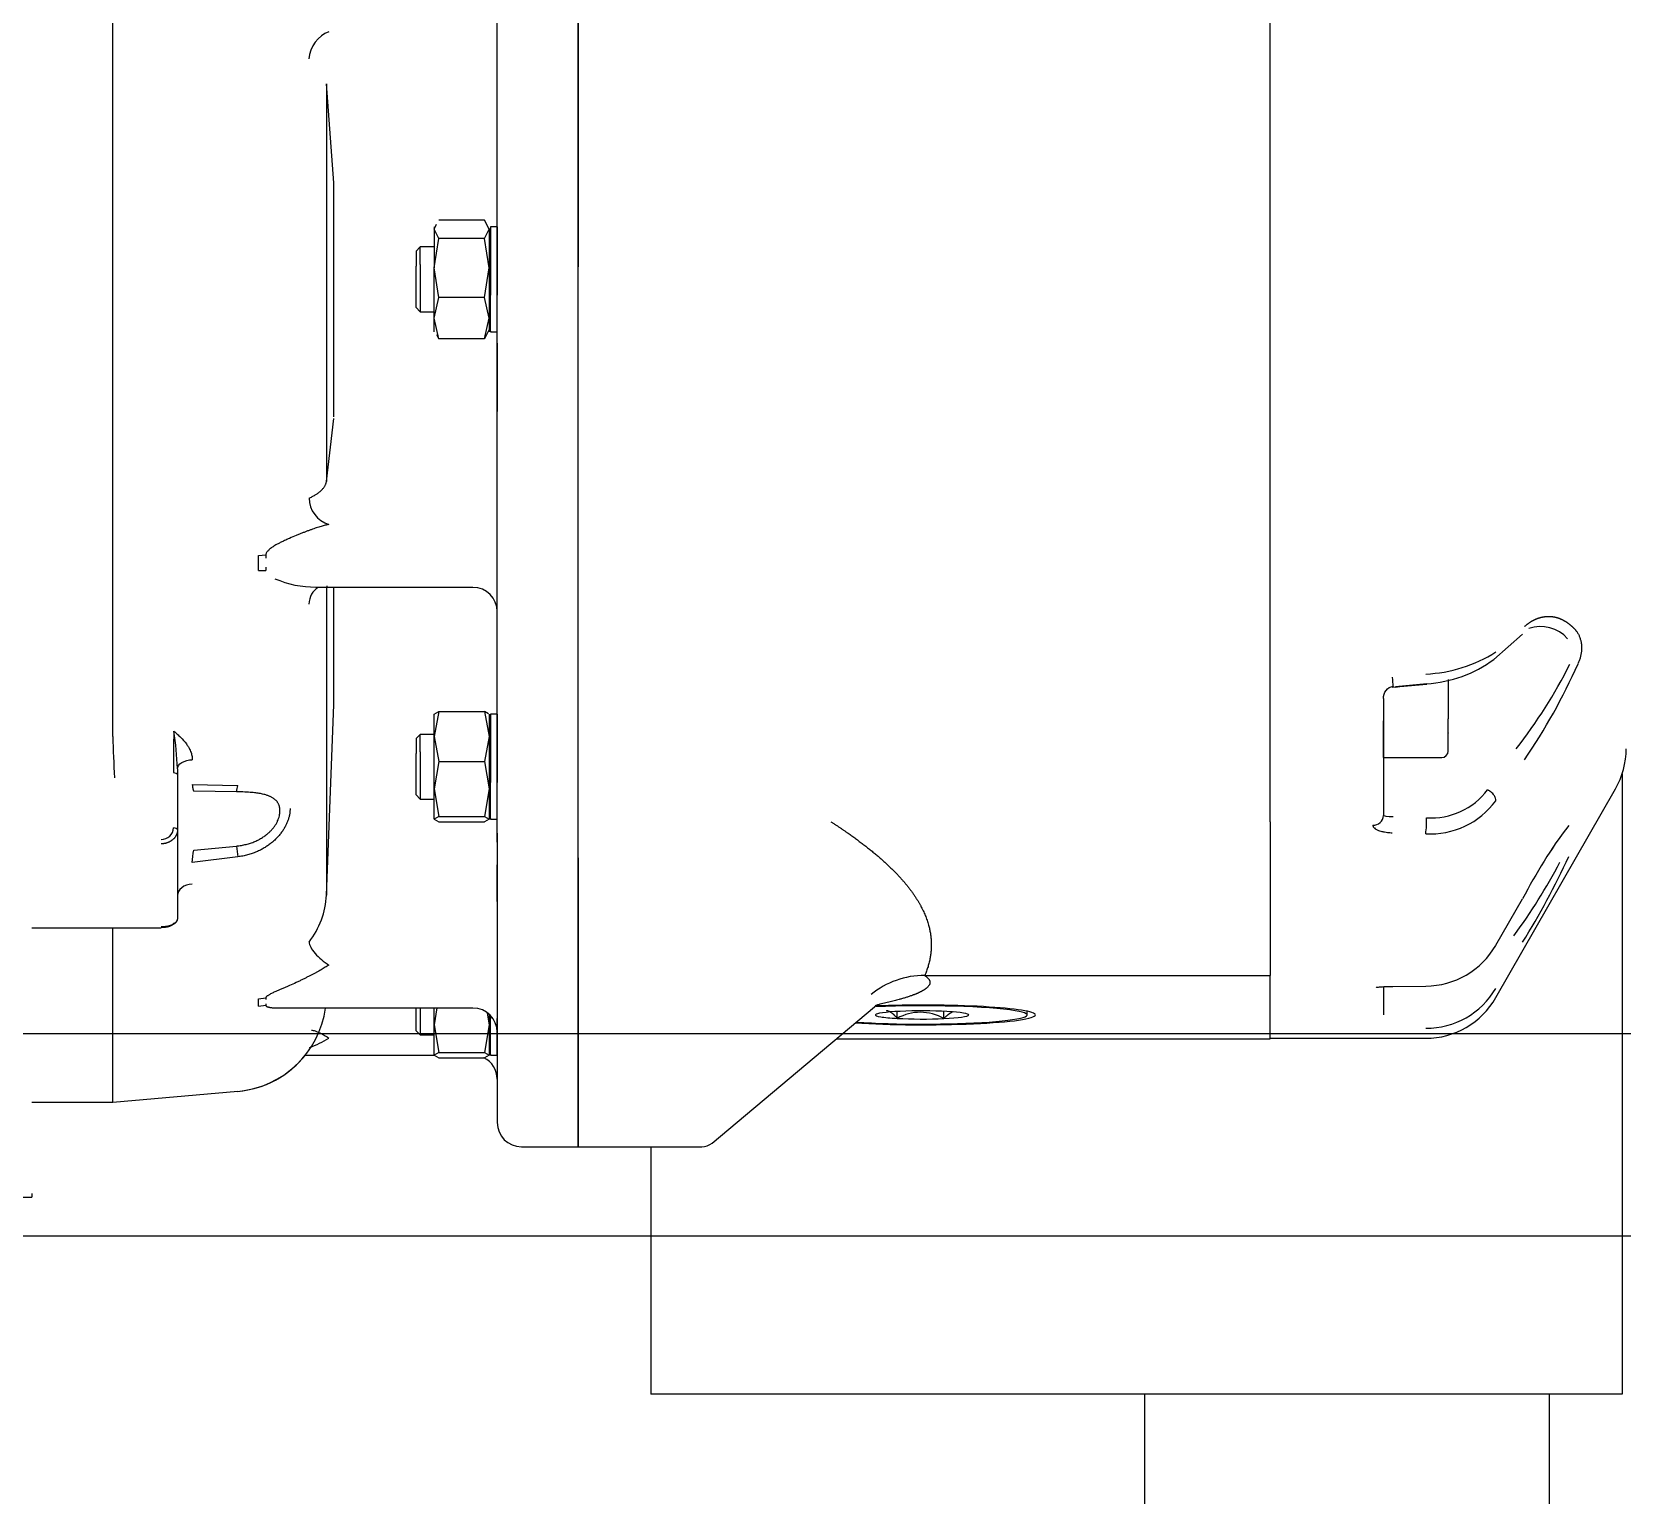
# Model space of a CAD drawing. Extents: x 220580 to 2027826, y -309201 to 71987.
# Drawn here: x 399466.3 to 399775.1, y -218289.3 to -218005.1 of the extents above; entities that cross this region are included whole.
import ezdxf

# ---------------------------------------------------------------- set-up
doc = ezdxf.new("R2010")
doc.units = 0
for name, color, linetype in [('A-LIN-V', 9, 'Continuous'), ('EWHS5T6M-1', 7, 'Continuous'), ('EWHS5T6M-3', 7, 'Continuous'), ('FHSGH10105-主梁-06', 7, 'Continuous'), ('取电臂', 7, 'Continuous')]:
    doc.layers.add(name, color=color, linetype=linetype)

# ---------------------------------------------------------------- blocks, each defined once
blk = doc.blocks.new('5555rrrrrrrrrrr')
at = {"layer": 'EWHS5T6M-1', "color": 7, "linetype": 'Continuous'}
for p, q in [((-1630986.69, 574099.83), (-1630986.69, 574051.78)), ((-1630986.69, 574099.83), (-1630986.69, 574051.78)), ((-1630810.69, 574051.78), (-1630923.83, 574051.78)), ((-1630890.83, 574051.78), (-1630923.83, 574051.78)), ((-1630810.69, 574051.78), (-1630812.26, 574051.78))]:
    blk.add_line(p, q, dxfattribs=at)
at = {"layer": 'EWHS5T6M-3', "color": 7, "linetype": 'Continuous'}
for p, q in [((-1631000.83, 574414.11), (-1631000.83, 574270.67)), ((-1631000.83, 574155.96), (-1631000.83, 574414.11)), ((-1631016.55, 574158.99), (-1631016.55, 574409.4)), ((-1630866.47, 574191.06), (-1630866.47, 574388.96)), ((-1630866.47, 574191.06), (-1630866.47, 574387.91)), ((-1631091.19, 574179.54), (-1631091.19, 574355.23)), ((-1631048.26, 574287), (-1631049.7, 574306.23)), ((-1631049.7, 574306.23), (-1631049.7, 574229.03)), ((-1631048.26, 574241.55), (-1631048.26, 574287)), ((-1631019.03, 574279.79), (-1631027.89, 574279.79)), ((-1631018.12, 574278.01), (-1631019.03, 574279.79)), ((-1631028.8, 574278.01), (-1631028.3, 574278.98)), ((-1631028.8, 574278.48), (-1631028.8, 574278.01)), ((-1631027.89, 574276.23), (-1631028.8, 574278.01)), ((-1631028.8, 574278.01), (-1631028.8, 574270.48)), ((-1631019.03, 574276.23), (-1631018.12, 574278.01)), ((-1631017.84, 574278.48), (-1631018.12, 574277.38)), ((-1631018.12, 574278.01), (-1631018.12, 574270.48)), ((-1631017.84, 574278.48), (-1631017.84, 574265.19)), ((-1631016.55, 574278.48), (-1631017.84, 574278.48)), ((-1631016.55, 574278.48), (-1631016.55, 574265.19)), ((-1631031.47, 574274.56), (-1631032.26, 574273.77)), ((-1631032.26, 574273.77), (-1631032.26, 574270.81)), ((-1631031.47, 574271.17), (-1631031.47, 574274.56)), ((-1631028.8, 574274.56), (-1631031.47, 574274.56)), ((-1631028.8, 574270.48), (-1631027.89, 574276.23)), ((-1631019.03, 574276.23), (-1631027.89, 574276.23)), ((-1631018.12, 574270.48), (-1631019.03, 574276.23)), ((-1631032.26, 574262.77), (-1631032.26, 574270.81)), ((-1631031.47, 574271.17), (-1631031.47, 574261.98)), ((-1631027.89, 574264.72), (-1631028.8, 574270.48)), ((-1631028.8, 574260.74), (-1631028.8, 574270.48)), ((-1631019.03, 574264.72), (-1631018.12, 574270.48)), ((-1631018.12, 574270.48), (-1631018.12, 574260.74)), ((-1631000.83, 574099.83), (-1631000.83, 574270.67)), ((-1631028.8, 574260.74), (-1631027.89, 574264.72)), ((-1631019.03, 574264.72), (-1631027.89, 574264.72)), ((-1631018.12, 574260.74), (-1631019.03, 574264.72)), ((-1631017.84, 574258.06), (-1631017.84, 574265.19)), ((-1631016.55, 574258.06), (-1631016.55, 574265.19)), ((-1631032.26, 574262.77), (-1631031.47, 574261.98)), ((-1631031.47, 574261.98), (-1631028.8, 574261.98)), ((-1631028.8, 574258.06), (-1631028.8, 574260.74)), ((-1631027.89, 574256.75), (-1631028.8, 574260.74)), ((-1631019.03, 574256.75), (-1631018.12, 574260.74)), ((-1631018.12, 574258.53), (-1631019.03, 574256.75)), ((-1631018.12, 574260.74), (-1631018.12, 574258.06)), ((-1631018.12, 574259.16), (-1631017.84, 574258.06)), ((-1631028.3, 574257.56), (-1631027.89, 574256.75)), ((-1631019.03, 574256.75), (-1631027.89, 574256.75)), ((-1631017.84, 574258.06), (-1631016.55, 574258.06)), ((-1631016.55, 574255.89), (-1631016.55, 574242.6)), ((-1631049.7, 574229.03), (-1631048.29, 574241.26)), ((-1631016.55, 574235.46), (-1631016.55, 574242.6)), ((-1631062.9, 574214.65), (-1631061.49, 574214.76)), ((-1631062.9, 574211.74), (-1631062.9, 574214.65)), ((-1631062.9, 574211.74), (-1631061.49, 574211.76)), ((-1631061.49, 574214.76), (-1631061.47, 574214.13)), ((-1631061.47, 574212.39), (-1631061.49, 574211.76)), ((-1631049.63, 574208.74), (-1631049.7, 574208.07)), ((-1631051.75, 574208.47), (-1631021.26, 574208.47)), ((-1631049.7, 574208.07), (-1631049.7, 574174.53)), ((-1631048.26, 574201.17), (-1631048.26, 574208.47)), ((-1631048.26, 574185.65), (-1631048.26, 574201.17)), ((-1630823.07, 574194.44), (-1630817.49, 574199.38)), ((-1630866.47, 574162.96), (-1630866.47, 574191.06)), ((-1630866.47, 574162.96), (-1630866.47, 574191.06)), ((-1630831.9, 574190.55), (-1630831.9, 574182.93)), ((-1630842.81, 574189.05), (-1630842.14, 574189.12)), ((-1630842.19, 574189.11), (-1630841.29, 574189.2)), ((-1630836.07, 574189.7), (-1630842.16, 574189.12)), ((-1630841.29, 574189.2), (-1630836.07, 574189.69)), ((-1631049.7, 574148.7), (-1631048.26, 574185.65)), ((-1631028.8, 574183.81), (-1631027.89, 574184.33)), ((-1631027.89, 574184.33), (-1631028.8, 574179.5)), ((-1631027.89, 574184.33), (-1631019.03, 574184.33)), ((-1631018.25, 574183.89), (-1631019.03, 574184.33)), ((-1631019.03, 574184.33), (-1631018.12, 574179.5)), ((-1630844.47, 574186.86), (-1630844.47, 574164.88)), ((-1630844.47, 574186.82), (-1630844.47, 574182.55)), ((-1631028.8, 574179.5), (-1631028.8, 574183.85)), ((-1631017.84, 574183.85), (-1631018.12, 574182.75)), ((-1631018.12, 574183.85), (-1631018.12, 574179.5)), ((-1631017.84, 574183.85), (-1631017.84, 574170.56)), ((-1631016.55, 574183.85), (-1631017.84, 574183.85)), ((-1631016.55, 574183.85), (-1631016.55, 574170.56)), ((-1630844.47, 574175.41), (-1630844.47, 574182.55)), ((-1630831.9, 574176.67), (-1630831.9, 574182.93)), ((-1631091.19, 574179.53), (-1631091.19, 574179.54)), ((-1631031.47, 574179.92), (-1631032.26, 574179.14)), ((-1631032.26, 574179.14), (-1631032.26, 574176.18)), ((-1631031.47, 574176.54), (-1631031.47, 574179.92)), ((-1631028.8, 574179.92), (-1631031.47, 574179.92)), ((-1631028.8, 574169.32), (-1631028.8, 574179.5)), ((-1631028.8, 574179.5), (-1631027.89, 574174.67)), ((-1631018.12, 574179.5), (-1631019.03, 574174.67)), ((-1631018.12, 574179.5), (-1631018.12, 574169.32)), ((-1630831.9, 574180.18), (-1630831.89, 574180.17)), ((-1631032.26, 574168.14), (-1631032.26, 574176.18)), ((-1631031.47, 574176.54), (-1631031.47, 574167.35)), ((-1630844.47, 574175.41), (-1630833.16, 574175.41)), ((-1631078.62, 574173.25), (-1631078.62, 574172.1)), ((-1631078.62, 574172.1), (-1631078.62, 574161.35)), ((-1631049.7, 574174.53), (-1631049.7, 574148.7)), ((-1631027.89, 574174.67), (-1631028.8, 574169.32)), ((-1631027.89, 574174.67), (-1631019.03, 574174.67)), ((-1631019.03, 574174.67), (-1631018.12, 574169.32)), ((-1630798.12, 574172.23), (-1630798.12, 574051.78)), ((-1630798.12, 574172.23), (-1630798.12, 574051.78)), ((-1631075.75, 574170.18), (-1631066.91, 574169.99)), ((-1631067.18, 574168.77), (-1631075.47, 574168.9)), ((-1631028.8, 574169.32), (-1631027.89, 574163.98)), ((-1631028.8, 574163.46), (-1631028.8, 574169.32)), ((-1631018.12, 574169.32), (-1631019.03, 574163.98)), ((-1631018.12, 574169.32), (-1631018.12, 574163.46)), ((-1631017.84, 574163.42), (-1631017.84, 574170.56)), ((-1631016.55, 574163.42), (-1631016.55, 574170.56)), ((-1630844.47, 574169.27), (-1630844.47, 574164.88)), ((-1630822.63, 574128.8), (-1630799.41, 574169.32)), ((-1631032.26, 574168.14), (-1631031.47, 574167.35)), ((-1631031.47, 574167.35), (-1631028.8, 574167.35)), ((-1631027.89, 574163.98), (-1631028.8, 574163.46)), ((-1631028.8, 574163.46), (-1631027.89, 574162.95)), ((-1631027.89, 574163.98), (-1631019.03, 574163.98)), ((-1631027.89, 574162.95), (-1631019.03, 574162.95)), ((-1631019.03, 574163.98), (-1631018.12, 574163.46)), ((-1631018.12, 574163.46), (-1631019.03, 574162.95)), ((-1631018.12, 574164.53), (-1631017.84, 574163.42)), ((-1631018.12, 574163.42), (-1631018.12, 574163.46)), ((-1631017.84, 574163.42), (-1631016.55, 574163.42)), ((-1630866.47, 574162.96), (-1630866.47, 574133.81)), ((-1630866.47, 574162.96), (-1630866.47, 574133.1)), ((-1630844.47, 574164.88), (-1630844.47, 574164.17)), ((-1631078.62, 574161.35), (-1631078.62, 574144.01)), ((-1631016.55, 574160.73), (-1631016.55, 574154.58)), ((-1631075.47, 574157.42), (-1631067.18, 574158.22)), ((-1631016.55, 574158.99), (-1631016.55, 574104.54)), ((-1631066.91, 574156.13), (-1631075.75, 574155.02)), ((-1631016.55, 574147.44), (-1631016.55, 574154.58)), ((-1631000.83, 574155.96), (-1631000.83, 574099.83)), ((-1630822.65, 574138.95), (-1630817.45, 574147.97)), ((-1631106.9, 574142.34), (-1631081.76, 574142.34)), ((-1631091.19, 574108.47), (-1631091.19, 574142.34)), ((-1631016.55, 574138.04), (-1631016.55, 574124.75)), ((-1630933.52, 574133.1), (-1630933.55, 574133.1)), ((-1630933.52, 574133.1), (-1630866.47, 574133.1)), ((-1630866.47, 574120.78), (-1630866.47, 574133.1)), ((-1630866.47, 574120.96), (-1630866.47, 574132.92)), ((-1631062.9, 574128.55), (-1631061.49, 574128.76)), ((-1631062.9, 574127.14), (-1631062.9, 574128.55)), ((-1631061.49, 574128.76), (-1631061.47, 574128.46)), ((-1630844.47, 574130.92), (-1630844.47, 574125.47)), ((-1630842.64, 574130.97), (-1630836.24, 574131.02)), ((-1631062.9, 574127.14), (-1631061.49, 574127.31)), ((-1631061.47, 574127.61), (-1631061.49, 574127.31)), ((-1631058.94, 574126.78), (-1631021.26, 574126.78)), ((-1631032.26, 574122.32), (-1631032.26, 574126.78)), ((-1631031.47, 574126.78), (-1631031.47, 574121.54)), ((-1631028.8, 574123.5), (-1631028.8, 574126.78)), ((-1631028.24, 574126.78), (-1631028.8, 574123.5)), ((-1631018.5, 574125.77), (-1631018.12, 574123.5)), ((-1631018.12, 574125.58), (-1631018.12, 574123.5)), ((-1631017.84, 574125.31), (-1631017.84, 574124.75)), ((-1630974.81, 574100.56), (-1630943.28, 574127.02)), ((-1630938.88, 574124.77), (-1630938.88, 574126.1)), ((-1630929.81, 574124.74), (-1630929.81, 574126.13)), ((-1630913.62, 574125.43), (-1630913.62, 574126.15)), ((-1631032.26, 574122.32), (-1631031.47, 574121.54)), ((-1631028.8, 574117.65), (-1631028.8, 574123.5)), ((-1631028.8, 574123.5), (-1631027.89, 574118.16)), ((-1631018.12, 574123.5), (-1631019.03, 574118.16)), ((-1631018.12, 574123.5), (-1631018.12, 574117.65)), ((-1631017.84, 574117.61), (-1631017.84, 574124.75)), ((-1631016.55, 574117.61), (-1631016.55, 574124.75)), ((-1631031.47, 574121.54), (-1631028.8, 574121.54)), ((-1630950.72, 574120.78), (-1630866.47, 574120.78)), ((-1630866.47, 574120.9), (-1630836.26, 574120.9)), ((-1631053.79, 574117.65), (-1631028.8, 574117.65)), ((-1631053.79, 574117.65), (-1631028.8, 574117.65)), ((-1631027.89, 574118.16), (-1631028.8, 574117.65)), ((-1631028.8, 574117.65), (-1631027.89, 574117.13)), ((-1631028.8, 574117.65), (-1631027.89, 574117.13)), ((-1631027.89, 574118.16), (-1631019.03, 574118.16)), ((-1631027.89, 574117.13), (-1631019.03, 574117.13)), ((-1631027.89, 574117.13), (-1631019.11, 574117.13)), ((-1631019.03, 574118.16), (-1631018.12, 574117.65)), ((-1631018.12, 574117.65), (-1631019.03, 574117.13)), ((-1631018.12, 574118.71), (-1631017.84, 574117.61)), ((-1631018.12, 574117.61), (-1631018.12, 574117.65)), ((-1631017.84, 574117.61), (-1631016.55, 574117.61)), ((-1631016.55, 574112.94), (-1631016.55, 574104.54)), ((-1631091.19, 574108.47), (-1631066.91, 574110.6)), ((-1631091.19, 574108.47), (-1631066.91, 574110.6)), ((-1631106.9, 574108.47), (-1631091.19, 574108.47)), ((-1631106.9, 574108.47), (-1631091.19, 574108.47)), ((-1631011.83, 574099.83), (-1631000.83, 574099.83)), ((-1631011.83, 574099.83), (-1631000.83, 574099.83)), ((-1631000.83, 574099.83), (-1630976.83, 574099.83)), ((-1631000.83, 574099.83), (-1630986.69, 574099.83)), ((-1630986.69, 574099.83), (-1630986.69, 574051.78)), ((-1630986.69, 574099.83), (-1630986.69, 574051.78)), ((-1631405.47, 574090.03), (-1631106.9, 574090.03)), ((-1631405.47, 574090.03), (-1631106.9, 574090.03)), ((-1631106.9, 574090.74), (-1631106.9, 574090.03)), ((-1631106.9, 574090.74), (-1631106.9, 574090.03)), ((-1630974.12, 574051.78), (-1630986.69, 574051.78)), ((-1630974.12, 574051.78), (-1630986.69, 574051.78)), ((-1630810.69, 574051.78), (-1630974.12, 574051.78)), ((-1630890.83, 574051.78), (-1630974.12, 574051.78)), ((-1630810.69, 574051.78), (-1630812.26, 574051.78)), ((-1630798.12, 574051.78), (-1630810.69, 574051.78)), ((-1630798.12, 574051.78), (-1630810.69, 574051.78))]:
    blk.add_line(p, q, dxfattribs=at)
for centre, radius, start, end in [((-1631047.67, 574225.86), 5.41, 180.8534, 253.4487), ((-1631051.82, 574228.39), 19.88, 246.5852, 270.2132), ((-1631021.26, 574203.75), 4.71, 0, 90), ((-1630813.98, 574193.81), 7.05, 41.5617, 108.8064), ((-1630837.41, 574219), 27.39, 272.3981, 302.5954), ((-1630837.56, 574214.18), 24.48, 273.4853, 306.4262), ((-1630897.09, 574238.3), 99.45, 322.0356, 333.2427), ((-1630915.12, 574242), 118.74, 325.6453, 335.9387), ((-1630744.67, 574190.31), 346.69, 181.7823, 183.11), ((-1629789.02, 574165.54), 1290.41, 179.33389, 179.69135), ((-1631145.88, 574170.32), 67.33, 2.5008, 8.7375), ((-1630833.16, 574176.67), 1.26, 270, 0), ((-1630813.05, 574177.13), 15.71, 330.1892, 0), ((-1631070.64, 574170.19), 3.73, 337.7143, 357.0189), ((-1630835.24, 574177.48), 13.8, 266.487, 322.7895), ((-1630835.38, 574176.42), 15.83, 266.8023, 323.5023), ((-1630846.46, 574164.24), 1.98, 268.2746, 358.1638), ((-1630852.17, 574163.08), 16.09, 351.1863, 2.2116), ((-1631081.7, 574161.8), 2.29, 268.4026, 358.4531), ((-1630730.15, 574103.27), 98.07, 143.0348, 152.8846), ((-1631390.38, 574192.2), 316.82, 353.2607, 353.6969), ((-1630199.03, 574271.02), 875.45, 187.4029, 187.54076), ((-1630947.57, 574220.18), 153.08, 328.2109, 335.2911), ((-1630903.8, 574203.8), 105.5, 323.3467, 332.5077), ((-1631065.58, 574149.4), 15.89, 321.8574, 357.4911), ((-1631079.38, 574144.03), 0.763, 268.2746, 358.1638), ((-1630836.37, 574146.88), 15.85, 270.4064, 329.9676), ((-1630933.52, 574116.61), 16.5, 90.0996, 129.166), ((-1630836.13, 574138.46), 15.61, 269.5176, 329.7272), ((-1630836.26, 574136.61), 15.71, 270, 330.1892), ((-1631068.55, 574129.38), 18.86, 275, 352.0705), ((-1631021.26, 574122.06), 4.71, 0, 90), ((-1630934.37, 574116.74), 9.21, 60.3173, 119.306), ((-1631060.11, 574138.4), 20.58, 290.3016, 301.9872), ((-1631068.55, 574129.38), 18.86, 275, 321.5339), ((-1631021.26, 574112.94), 4.71, 0, 62.8719), ((-1631021.26, 574112.94), 4.71, 0, 62.8719), ((-1631011.83, 574104.54), 4.71, 180, 270), ((-1631011.83, 574104.54), 4.71, 180, 270), ((-1630976.83, 574102.97), 3.14, 270, 310)]:
    blk.add_arc(centre, radius, start, end, dxfattribs=at)
for centre, major_axis, ratio, start_param, end_param in [((-1631049.22, 574312.16), (-2.61, -3.93), 0.728317, 3.880999, 5.407181), ((-1631049.22, 574204.19), (1.87, -4.33), 0.783089, 3.209194, 4.163104), ((-1630842.79, 574191.11), (-0.19, 2.03), 0.00447, 1.617607, 3.576156), ((-1631079.4, 574161.35), (-0.786, 0), 0.5, 3.141593, 4.712389), ((-1631075.47, 574148.6), (3.14, 0), 0.721105, 1.658063, 3.14162), ((-1630934.05, 574125.43), (22, 0), 0.087156, 4.081811, 6.283185), ((-1630934.05, 574125.43), (-20.43, 0), 0.087156, 0.894834, 3.627495), ((-1630934.05, 574125.43), (9.07, 0), 0.087156, 3.103896, 3.627495), ((-1630934.05, 574125.43), (-22, 0), 0.087156, 3.141593, 5.13954), ((-1630934.05, 574125.43), (-9.07, 0), 0.087156, 5.198291, 6.245489), ((-1630934.05, 574125.43), (20.43, 0), 0.087156, 0.485902, 2.024816), ((-1630934.05, 574125.43), (9.07, 0), 0.087156, 1.009501, 2.056699), ((-1630934.05, 574125.43), (9.07, 0), 0.087156, 5.198291, 6.245489), ((-1630934.05, 574125.43), (-9.07, 0), 0.087156, 3.103896, 4.151094), ((-1630934.05, 574125.43), (-9.07, 0), 0.087156, 0.485902, 1.009501), ((-1630934.05, 574125.43), (-9.07, 0), 0.087156, 1.009501, 2.056699)]:
    blk.add_ellipse(centre, major_axis=major_axis, ratio=ratio, start_param=start_param, end_param=end_param, dxfattribs=at)
for points, degree, knots in [([(-1631053.08, 574225.78), (-1631052.98, 574225.83), (-1631052.77, 574225.93), (-1631052.47, 574226.08), (-1631052.18, 574226.24), (-1631051.9, 574226.4), (-1631051.64, 574226.56), (-1631051.39, 574226.73), (-1631051.15, 574226.9), (-1631050.93, 574227.08), (-1631050.73, 574227.26), (-1631050.54, 574227.45), (-1631050.37, 574227.63), (-1631050.22, 574227.82), (-1631050.08, 574228.02), (-1631049.96, 574228.21), (-1631049.87, 574228.41), (-1631049.79, 574228.61), (-1631049.73, 574228.82), (-1631049.71, 574228.96), (-1631049.7, 574229.03)], 3, [0, 0, 0, 0, 0.051218, 0.102946, 0.155185, 0.207934, 0.261194, 0.314965, 0.369245, 0.424036, 0.479338, 0.535149, 0.591471, 0.648303, 0.705645, 0.763497, 0.821858, 0.880729, 0.94011, 1, 1, 1, 1]), ([(-1631049.22, 574220.67), (-1631049.33, 574220.65), (-1631049.57, 574220.6), (-1631049.94, 574220.51), (-1631050.34, 574220.4), (-1631050.76, 574220.28), (-1631051.2, 574220.15), (-1631051.67, 574220), (-1631052.16, 574219.84), (-1631052.67, 574219.66), (-1631053.21, 574219.46), (-1631053.77, 574219.25), (-1631054.35, 574219.03), (-1631054.96, 574218.78), (-1631055.8, 574218.44), (-1631056.77, 574218.02), (-1631057.74, 574217.58), (-1631058.4, 574217.27), (-1631058.88, 574217.04), (-1631059.28, 574216.83), (-1631059.69, 574216.59), (-1631060.05, 574216.36), (-1631060.38, 574216.14), (-1631060.66, 574215.92), (-1631060.9, 574215.71), (-1631061.1, 574215.51), (-1631061.26, 574215.31), (-1631061.38, 574215.12), (-1631061.46, 574214.94), (-1631061.48, 574214.82), (-1631061.49, 574214.76)], 3, [0, 0, 0, 0, 0.029067, 0.059684, 0.091862, 0.125608, 0.160931, 0.197836, 0.23633, 0.276416, 0.3181, 0.361385, 0.406275, 0.452773, 0.500881, 0.599221, 0.673537, 0.723826, 0.750087, 0.785131, 0.817481, 0.847172, 0.87425, 0.898774, 0.920826, 0.940518, 0.958006, 0.973514, 0.987363, 1, 1, 1, 1]), ([(-1630817.08, 574200.86), (-1630816.48, 574201.39), (-1630815.86, 574201.78), (-1630815.23, 574202.17), (-1630814.59, 574202.42), (-1630813.94, 574202.66), (-1630813.28, 574202.76), (-1630812.63, 574202.86), (-1630811.98, 574202.81), (-1630811.32, 574202.76), (-1630810.68, 574202.56), (-1630810.04, 574202.36), (-1630809.43, 574202.02), (-1630808.81, 574201.68), (-1630808.23, 574201.2), (-1630807.65, 574200.71), (-1630807.11, 574200.1)], 2, [0, 0, 0, 0.125, 0.125, 0.25, 0.25, 0.375, 0.375, 0.5, 0.5, 0.625, 0.625, 0.75, 0.75, 0.875, 0.875, 1, 1, 1]), ([(-1630807.11, 574200.1), (-1630807.06, 574200.02), (-1630806.94, 574199.86), (-1630806.78, 574199.61), (-1630806.63, 574199.35), (-1630806.5, 574199.09), (-1630806.39, 574198.83), (-1630806.29, 574198.56), (-1630806.2, 574198.29), (-1630806.13, 574198.02), (-1630806.08, 574197.74), (-1630806.04, 574197.46), (-1630806, 574197.09), (-1630805.99, 574196.62), (-1630806.03, 574196.04), (-1630806.11, 574195.45), (-1630806.25, 574194.84), (-1630806.44, 574194.22), (-1630806.61, 574193.8), (-1630806.7, 574193.59)], 3, [0, 0, 0, 0, 0.048845, 0.096906, 0.144215, 0.190808, 0.236719, 0.281986, 0.326648, 0.370744, 0.414319, 0.457414, 0.500075, 0.58118, 0.662791, 0.745199, 0.82869, 0.913537, 1, 1, 1, 1]), ([(-1630844.47, 574186.86), (-1630844.47, 574187.42), (-1630844.29, 574187.99), (-1630843.61, 574188.9), (-1630843.13, 574189.21), (-1630842.61, 574189.26)], 3, [0, 0, 0, 0, 0.5, 0.5, 1, 1, 1, 1]), ([(-1631079.33, 574180.54), (-1631079.11, 574180.35), (-1631078.67, 574179.96), (-1631077.81, 574179.16), (-1631077.06, 574178.33), (-1631076.53, 574177.53), (-1631076.26, 574177.04), (-1631076.07, 574176.61), (-1631075.92, 574176.2), (-1631075.83, 574175.8), (-1631075.76, 574175.4), (-1631075.75, 574175.13), (-1631075.75, 574175)], 3, [0, 0, 0, 0, 0.125011, 0.250017, 0.499875, 0.603087, 0.677277, 0.749978, 0.814865, 0.874988, 0.937496, 1, 1, 1, 1]), ([(-1631078.62, 574173.25), (-1631078.62, 574173.65), (-1631078.34, 574174.1), (-1631077.24, 574174.77), (-1631076.46, 574174.96), (-1631075.75, 574175)], 3, [0, 0, 0, 0, 0.5, 0.5, 1, 1, 1, 1]), ([(-1631079.4, 574172.49), (-1631079.2, 574172.49), (-1631078.99, 574172.45), (-1631078.7, 574172.3), (-1631078.62, 574172.2), (-1631078.62, 574172.1)], 3, [0, 0, 0, 0, 0.5, 0.5, 1, 1, 1, 1]), ([(-1631075.75, 574170.18), (-1631075.74, 574170.12), (-1631075.73, 574170.01), (-1631075.71, 574169.85), (-1631075.69, 574169.68), (-1631075.66, 574169.51), (-1631075.63, 574169.34), (-1631075.59, 574169.19), (-1631075.56, 574169.07), (-1631075.52, 574168.96), (-1631075.49, 574168.92), (-1631075.47, 574168.9)], 3, [0, 0, 0, 0, 0.077735, 0.163795, 0.258193, 0.360935, 0.47203, 0.591481, 0.719291, 0.855464, 1, 1, 1, 1]), ([(-1631058.73, 574165.05), (-1631058.73, 574165.13), (-1631058.73, 574165.29), (-1631058.75, 574165.52), (-1631058.79, 574165.73), (-1631058.84, 574165.94), (-1631058.9, 574166.14), (-1631058.97, 574166.33), (-1631059.06, 574166.51), (-1631059.17, 574166.69), (-1631059.28, 574166.85), (-1631059.41, 574167.01), (-1631059.56, 574167.15), (-1631059.71, 574167.29), (-1631059.89, 574167.43), (-1631060.07, 574167.55), (-1631060.27, 574167.67), (-1631060.48, 574167.78), (-1631060.71, 574167.88), (-1631060.95, 574167.98), (-1631061.2, 574168.07), (-1631061.64, 574168.21), (-1631062.29, 574168.37), (-1631063.2, 574168.52), (-1631064.28, 574168.64), (-1631065.61, 574168.73), (-1631066.63, 574168.76), (-1631067.18, 574168.77)], 3, [0, 0, 0, 0, 0.025288, 0.050219, 0.074845, 0.099219, 0.123396, 0.147433, 0.171387, 0.195316, 0.219278, 0.243332, 0.267533, 0.291939, 0.316604, 0.341581, 0.366922, 0.392675, 0.418887, 0.445603, 0.472864, 0.500709, 0.581938, 0.664866, 0.750426, 0.865857, 1, 1, 1, 1]), ([(-1630822.65, 574167), (-1630822.63, 574167.16), (-1630822.64, 574167.34), (-1630822.76, 574167.72), (-1630822.86, 574167.92), (-1630823.16, 574168.31), (-1630823.35, 574168.51), (-1630823.77, 574168.85), (-1630824, 574169.01), (-1630824.24, 574169.13)], 3, [0, 0, 0, 0, 0.25, 0.25, 0.5, 0.5, 0.75, 0.75, 1, 1, 1, 1]), ([(-1631056.76, 574165.5), (-1631056.76, 574165.4), (-1631056.77, 574165.21), (-1631056.78, 574164.93), (-1631056.81, 574164.64), (-1631056.86, 574164.35), (-1631056.92, 574164.06), (-1631056.99, 574163.76), (-1631057.08, 574163.47), (-1631057.18, 574163.17), (-1631057.29, 574162.87), (-1631057.42, 574162.57), (-1631057.57, 574162.27), (-1631057.73, 574161.97), (-1631057.9, 574161.66), (-1631058.09, 574161.36), (-1631058.3, 574161.05), (-1631058.52, 574160.75), (-1631058.77, 574160.45), (-1631059.02, 574160.14), (-1631059.3, 574159.84), (-1631059.59, 574159.54), (-1631059.98, 574159.17), (-1631060.48, 574158.75), (-1631061.11, 574158.28), (-1631061.79, 574157.84), (-1631062.52, 574157.44), (-1631063.3, 574157.08), (-1631064.13, 574156.76), (-1631065.01, 574156.5), (-1631065.94, 574156.28), (-1631066.58, 574156.18), (-1631066.91, 574156.13)], 3, [0, 0, 0, 0, 0.023596, 0.046848, 0.069813, 0.092549, 0.115115, 0.137574, 0.159988, 0.182418, 0.204926, 0.227574, 0.250421, 0.273525, 0.296943, 0.320728, 0.344931, 0.369601, 0.394784, 0.420522, 0.446855, 0.473821, 0.501454, 0.550477, 0.600634, 0.652145, 0.705215, 0.760032, 0.81677, 0.875584, 0.936618, 1, 1, 1, 1]), ([(-1631067.18, 574158.22), (-1631067.02, 574158.24), (-1631066.69, 574158.28), (-1631066.22, 574158.36), (-1631065.75, 574158.44), (-1631065.3, 574158.55), (-1631064.86, 574158.67), (-1631064.43, 574158.8), (-1631064.02, 574158.94), (-1631063.62, 574159.1), (-1631063.23, 574159.27), (-1631062.85, 574159.46), (-1631062.49, 574159.66), (-1631062.13, 574159.87), (-1631061.8, 574160.1), (-1631061.4, 574160.39), (-1631060.95, 574160.76), (-1631060.48, 574161.2), (-1631060.07, 574161.66), (-1631059.71, 574162.13), (-1631059.41, 574162.61), (-1631059.16, 574163.09), (-1631058.97, 574163.59), (-1631058.83, 574164.08), (-1631058.74, 574164.57), (-1631058.73, 574164.89), (-1631058.73, 574165.05)], 3, [0, 0, 0, 0, 0.039878, 0.078912, 0.117144, 0.154619, 0.191384, 0.227489, 0.262988, 0.297935, 0.332389, 0.366411, 0.400064, 0.433413, 0.466526, 0.499471, 0.55456, 0.607472, 0.65855, 0.708176, 0.756766, 0.804764, 0.852628, 0.900824, 0.949803, 1, 1, 1, 1]), ([(-1630951.76, 574162.96), (-1630949.01, 574161.18), (-1630946.69, 574159.47), (-1630944.24, 574157.67), (-1630942.22, 574155.92), (-1630940.11, 574154.08), (-1630938.45, 574152.27), (-1630936.72, 574150.39), (-1630935.47, 574148.52), (-1630932.87, 574144.64), (-1630932.37, 574140.84), (-1630931.87, 574136.99), (-1630933.52, 574133.1)], 2, [0, 0, 0, 0.125, 0.125, 0.25, 0.25, 0.375, 0.375, 0.5, 0.5, 0.75, 0.75, 1, 1, 1]), ([(-1631078.62, 574161.35), (-1631078.62, 574161.29), (-1631078.62, 574161.17), (-1631078.64, 574160.99), (-1631078.68, 574160.82), (-1631078.72, 574160.66), (-1631078.78, 574160.5), (-1631078.85, 574160.34), (-1631078.93, 574160.19), (-1631079.02, 574160.05), (-1631079.11, 574159.91), (-1631079.22, 574159.78), (-1631079.33, 574159.66), (-1631079.45, 574159.55), (-1631079.57, 574159.44), (-1631079.7, 574159.34), (-1631079.83, 574159.25), (-1631079.96, 574159.16), (-1631080.1, 574159.08), (-1631080.24, 574159.01), (-1631080.38, 574158.95), (-1631080.52, 574158.89), (-1631080.66, 574158.84), (-1631080.81, 574158.79), (-1631080.95, 574158.75), (-1631081.09, 574158.72), (-1631081.23, 574158.7), (-1631081.36, 574158.68), (-1631081.5, 574158.66), (-1631081.63, 574158.65), (-1631081.72, 574158.65), (-1631081.76, 574158.65)], 3, [0, 0, 0, 0, 0.043815, 0.086945, 0.129389, 0.171151, 0.212229, 0.252628, 0.292346, 0.331388, 0.369753, 0.407445, 0.444466, 0.480818, 0.516503, 0.551525, 0.585887, 0.619591, 0.652642, 0.685043, 0.716798, 0.747913, 0.778391, 0.808237, 0.837458, 0.866059, 0.894046, 0.921426, 0.948207, 0.974395, 1, 1, 1, 1]), ([(-1630846.52, 574162.25), (-1630846.52, 574162.23), (-1630846.51, 574162.17), (-1630846.49, 574162.07), (-1630846.44, 574161.96), (-1630846.36, 574161.85), (-1630846.19, 574161.68), (-1630845.91, 574161.48), (-1630845.46, 574161.27), (-1630844.93, 574161.1), (-1630844.33, 574160.97), (-1630843.73, 574160.88), (-1630843.24, 574160.83), (-1630842.93, 574160.82), (-1630842.79, 574160.81)], 3, [0, 0, 0, 0, 0.040091, 0.085599, 0.136434, 0.192536, 0.253873, 0.39572, 0.505375, 0.612356, 0.753804, 0.848833, 0.930864, 1, 1, 1, 1]), ([(-1631081.76, 574142.59), (-1631081.69, 574142.59), (-1631081.54, 574142.59), (-1631081.32, 574142.6), (-1631081.09, 574142.61), (-1631080.88, 574142.64), (-1631080.66, 574142.67), (-1631080.45, 574142.71), (-1631080.24, 574142.76), (-1631080.05, 574142.81), (-1631079.86, 574142.87), (-1631079.68, 574142.94), (-1631079.5, 574143.02), (-1631079.33, 574143.1), (-1631079.16, 574143.2), (-1631078.99, 574143.32), (-1631078.84, 574143.47), (-1631078.72, 574143.63), (-1631078.63, 574143.81), (-1631078.62, 574143.94), (-1631078.62, 574144.01)], 3, [0, 0, 0, 0, 0.043817, 0.087902, 0.132274, 0.176955, 0.221965, 0.267323, 0.313047, 0.359156, 0.405668, 0.4526, 0.499967, 0.551187, 0.60913, 0.673811, 0.745237, 0.823412, 0.908334, 1, 1, 1, 1]), ([(-1631079.4, 574143.27), (-1631079.4, 574143.1), (-1631079.57, 574142.95), (-1631079.65, 574142.87), (-1631079.77, 574142.8), (-1631079.9, 574142.72), (-1631080.06, 574142.66), (-1631080.22, 574142.6), (-1631080.41, 574142.55), (-1631080.6, 574142.5), (-1631080.82, 574142.46), (-1631080.97, 574142.44), (-1631081.12, 574142.42), (-1631081.43, 574142.39), (-1631081.76, 574142.39)], 2, [0, 0, 0, 0.25, 0.25, 0.375, 0.375, 0.5, 0.5, 0.625, 0.625, 0.75, 0.75, 0.833333, 0.833333, 1, 1, 1]), ([(-1631053.08, 574139.59), (-1631053.06, 574139.29), (-1631052.94, 574138.95), (-1631052.54, 574138.19), (-1631052.25, 574137.78), (-1631051.54, 574136.96), (-1631051.11, 574136.55), (-1631050.2, 574135.78), (-1631049.71, 574135.42), (-1631049.22, 574135.12)], 3, [0, 0, 0, 0, 0.25, 0.25, 0.5, 0.5, 0.75, 0.75, 1, 1, 1, 1]), ([(-1631049.22, 574135.12), (-1631049.33, 574135.05), (-1631049.57, 574134.9), (-1631049.94, 574134.68), (-1631050.34, 574134.45), (-1631050.76, 574134.21), (-1631051.2, 574133.96), (-1631051.67, 574133.7), (-1631052.16, 574133.43), (-1631052.67, 574133.16), (-1631053.21, 574132.88), (-1631053.77, 574132.59), (-1631054.35, 574132.3), (-1631054.96, 574132.01), (-1631055.8, 574131.61), (-1631056.77, 574131.17), (-1631057.74, 574130.75), (-1631058.4, 574130.48), (-1631058.88, 574130.28), (-1631059.28, 574130.1), (-1631059.69, 574129.92), (-1631060.05, 574129.74), (-1631060.38, 574129.58), (-1631060.66, 574129.44), (-1631060.9, 574129.3), (-1631061.1, 574129.17), (-1631061.26, 574129.06), (-1631061.38, 574128.95), (-1631061.46, 574128.85), (-1631061.48, 574128.79), (-1631061.49, 574128.76)], 3, [0, 0, 0, 0, 0.029065, 0.059681, 0.091858, 0.125603, 0.160926, 0.197831, 0.236324, 0.276411, 0.318095, 0.361381, 0.406272, 0.45277, 0.50088, 0.599222, 0.673538, 0.723826, 0.750086, 0.785132, 0.817484, 0.847177, 0.874255, 0.89878, 0.920832, 0.940524, 0.958011, 0.973518, 0.987365, 1, 1, 1, 1]), ([(-1630933.55, 574133.1), (-1630931.27, 574131.59), (-1630934.04, 574130.07), (-1630934.72, 574129.7), (-1630935.71, 574129.32), (-1630936.68, 574128.95), (-1630937.94, 574128.58), (-1630939.99, 574127.98), (-1630942.83, 574127.36)], 2, [0, 0, 0, 0.5, 0.5, 0.625, 0.625, 0.75, 0.75, 0.9651205, 0.9651205, 0.9651205]), ([(-1630845.9, 574130.78), (-1630845.9, 574130.78), (-1630845.89, 574130.79), (-1630845.77, 574130.81), (-1630845.39, 574130.86), (-1630844.64, 574130.92), (-1630843.62, 574130.96), (-1630842.95, 574130.97), (-1630842.64, 574130.97)], 3, [0.4127267, 0.4127267, 0.4127267, 0.4127267, 0.4325468, 0.4958555, 0.5912118, 0.726311, 0.893279, 1, 1, 1, 1]), ([(-1631061.49, 574127.31), (-1631061.49, 574127.3), (-1631061.49, 574127.27), (-1631061.47, 574127.22), (-1631061.43, 574127.18), (-1631061.38, 574127.13), (-1631061.32, 574127.09), (-1631061.24, 574127.05), (-1631061.14, 574127.02), (-1631061.03, 574126.98), (-1631060.91, 574126.95), (-1631060.77, 574126.92), (-1631060.61, 574126.89), (-1631060.45, 574126.86), (-1631060.26, 574126.84), (-1631060.07, 574126.82), (-1631059.85, 574126.81), (-1631059.63, 574126.79), (-1631059.38, 574126.78), (-1631059.16, 574126.78), (-1631059.01, 574126.78), (-1631058.95, 574126.78)], 3, [0, 0, 0, 0, 0.0069116, 0.0141137, 0.0217356, 0.0298867, 0.0386568, 0.0481179, 0.0583273, 0.0693308, 0.081165, 0.0938592, 0.1074372, 0.1219183, 0.1373187, 0.1536516, 0.1709282, 0.1891578, 0.2083486, 0.2285073, 0.2427241, 0.2427241, 0.2427241, 0.2427241]), ([(-1630943.3, 574127.01), (-1630943.12, 574127.16), (-1630942.91, 574127.34), (-1630942.89, 574127.41), (-1630942.9, 574127.42)], 3, [0, 0, 0, 0, 0.0924354, 0.1357639, 0.1357639, 0.1357639, 0.1357639]), ([(-1630940.99, 574126.33), (-1630940.47, 574126.24), (-1630939.91, 574125.81), (-1630939.43, 574125.45), (-1630938.88, 574124.77)], 2, [0, 0, 0, 0.5, 0.5, 1, 1, 1]), ([(-1630929.81, 574124.74), (-1630929.19, 574125.4), (-1630928.65, 574125.76), (-1630928.34, 574125.97), (-1630928.04, 574126.1)], 2, [0, 0, 0, 0.25, 0.25, 0.3701268, 0.3701268, 0.3701268]), ([(-1631052.62, 574122.46), (-1631052.43, 574122.46), (-1631052.18, 574122.42), (-1631051.54, 574122.22), (-1631051.11, 574122.04), (-1631050.2, 574121.56), (-1631049.71, 574121.27), (-1631049.22, 574120.95)], 3, [0.2947245, 0.2947245, 0.2947245, 0.2947245, 0.5, 0.5, 0.75, 0.75, 0.9999713, 0.9999713, 0.9999713, 0.9999713])]:
    blk.add_open_spline(points, degree=degree, knots=knots, dxfattribs=at)
for points in [[(-1630842.61, 574163.9), (-1630843.65, 574163.91), (-1630844.47, 574164.03), (-1630844.47, 574164.17)], [(-1630811.88, 574157.33), (-1630811.56, 574157.84), (-1630811.3, 574158.27), (-1630811.05, 574158.67)]]:
    blk.add_open_spline(points, degree=3, dxfattribs=at)
at = {"layer": 'FHSGH10105-主梁-06', "color": 7, "linetype": 'Continuous'}
for p, q in [((-1627254.04, 574121.78), (-1636295.96, 574121.78)), ((-1627260.71, 574082.49), (-1636289.29, 574082.49))]:
    blk.add_line(p, q, dxfattribs=at)
at = {"layer": '取电臂', "color": 7, "linetype": 'Continuous'}
for p, q in [((-1630890.83, 573922.63), (-1630890.83, 574051.78)), ((-1630890.83, 573922.63), (-1630890.83, 574051.78)), ((-1630812.26, 573922.63), (-1630812.26, 574051.78)), ((-1630812.26, 573922.63), (-1630812.26, 574051.78))]:
    blk.add_line(p, q, dxfattribs=at)

msp = doc.modelspace()

# ---------------------------------------------------------------- block references
at = {"layer": 'A-LIN-V'}
msp.add_blockref('5555rrrrrrrrrrr', (2030573.19, -792321.46), dxfattribs=at)

doc.saveas('drawing.dxf')
